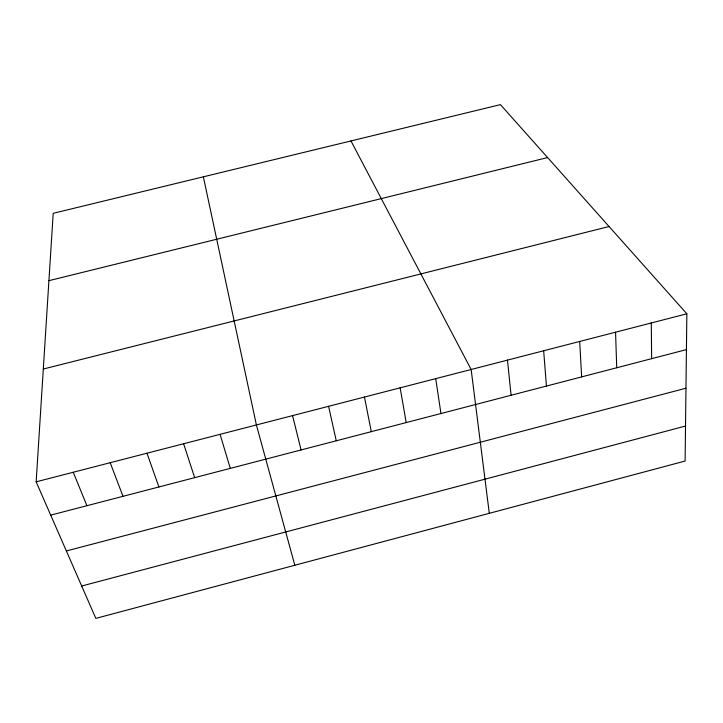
<?xml version="1.0" encoding="UTF-8"?>
<svg xmlns="http://www.w3.org/2000/svg" width="723" height="723" viewBox="0 0 723 723"><rect width="100%" height="100%" fill="white"/><g stroke="black" fill="none" stroke-linecap="round" stroke-linejoin="round"><path stroke-width="1.08" d="M686.85 313.791L685.106 461.039L95.843 618.382L36.15 481.834L53.195 213.321L500.424 104.618L686.85 313.791L36.15 481.834M81.699 586.019L685.521 426.055M66.371 550.962L685.973 388.215M50.709 515.138L686.425 349.616M43.308 369.019L609.064 226.516M48.92 280.669L547.609 157.56M350.971 140.949L471.143 369.498L489.299 513.321M73.249 472.255L86.923 505.711M110.194 462.711L122.991 496.321M146.977 453.213L158.906 486.968M183.606 443.75L194.668 477.659M220.072 434.333L230.294 468.387M294.83 565.25L256.394 424.952L203.362 176.828M292.562 415.617L301.084 449.95M328.576 406.308L336.267 440.786M364.446 397.054L371.306 431.667M400.153 387.826L406.199 422.575M435.725 378.644L440.949 413.529M507.474 360.108L511.071 395.273M543.66 350.772L546.434 386.064M579.683 341.464L581.654 376.891M615.562 332.2L616.719 367.763M651.278 322.973L651.649 358.671"/></g></svg>
